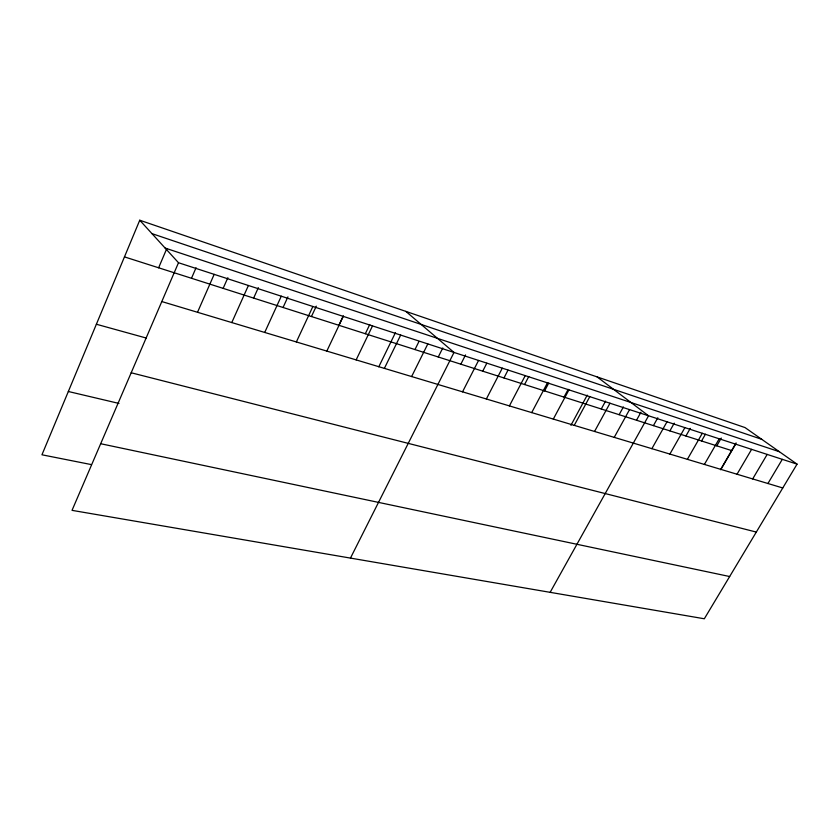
<?xml version="1.0" encoding="UTF-8"?>
<svg xmlns="http://www.w3.org/2000/svg" width="839" height="839" viewBox="0 0 839 839"><rect width="100%" height="100%" fill="white"/><g stroke="black" fill="none" stroke-linecap="round" stroke-linejoin="round"><path stroke-width="1.26" d="M139.746 220.227L178.497 262.733L72.028 510.353L704.32 618.773L797.05 464.145L745.032 427.575L139.746 220.227L41.95 454.79L91.294 464.586M158.623 267.788L166.762 248.659M191.491 278.275L196.064 267.746M197.511 312.276L214.176 274.353M223.143 288.364L227.862 277.709M231.784 322.564L248.407 285.501M253.64 298.097L258.349 287.651M264.715 332.454L281.285 296.198M283.058 307.483L287.924 296.88M296.366 341.955L312.874 306.487M311.447 316.534L316.293 306.151M338.851 325.28L343.298 315.884M326.822 351.09L343.256 316.387M365.332 333.723L369.768 324.515M356.145 359.9L372.506 325.91M378.777 366.821L395.515 332.506M384.388 368.373L400.675 335.076M414.98 349.559L418.965 341.494M411.624 376.554L427.827 343.917M438.262 356.995L442.803 347.933M350.461 558.092L454.014 352.443L405.814 311.374M460.842 364.199L465.53 354.928M462.541 391.834L478.566 360.434M482.729 371.174L486.809 363.214M486.358 398.986L502.288 368.164M503.966 377.949L508.025 370.114M509.399 405.908L525.235 375.641M524.574 384.524L528.78 376.491M531.706 412.599L547.447 382.867M544.584 390.911L548.769 383.004M564.018 397.109L568.181 389.338M553.31 419.091L568.947 389.873M570.929 425.31L587.227 395.148M574.254 425.373L589.786 396.658M601.269 408.992L605.559 401.126M594.547 431.466L609.974 403.234M619.13 414.686L623.398 406.946M614.232 437.371L629.554 409.6M636.507 420.234L640.933 412.253M550.143 592.334L648.557 415.787L597.085 376.889M653.424 425.625L657.818 417.77M651.872 448.676L666.995 421.797M669.889 430.879L674.262 423.139M669.879 454.077L684.897 427.628M685.924 435.997L690.277 428.362M687.382 459.332L702.295 433.291M701.551 440.989L705.431 434.224M704.393 464.439L719.201 438.797M716.789 445.845L721.278 438.063M720.481 469.746L736.097 442.908M720.932 469.4L735.635 444.146M737.02 474.234L751.618 449.347M752.677 478.933L767.171 454.413M767.916 483.516L782.305 459.342M100.68 443.726L729.657 576.529M68.337 391.498L118.96 403.433M131.188 372.768L756.317 532.073M96.38 324.242L146.395 338.086M161.801 301.558L782.766 487.962M124.466 256.891L731.639 450.585M178.497 262.733L797.05 464.145M165.126 248.061L779.379 451.718M151.964 233.63L761.697 439.29"/></g></svg>
